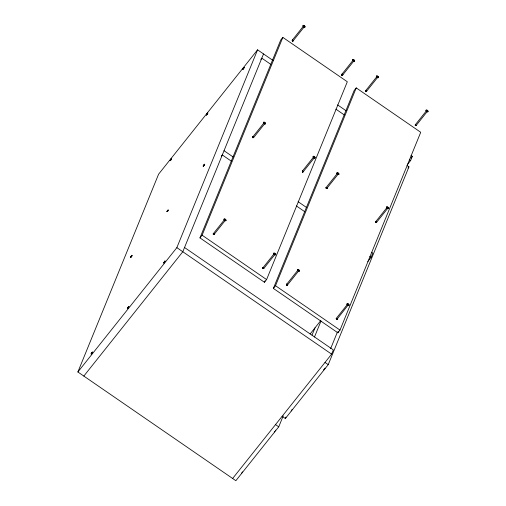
<?xml version="1.0" encoding="UTF-8"?>
<svg xmlns="http://www.w3.org/2000/svg" width="506" height="506" viewBox="0 0 506 506"><rect width="100%" height="100%" fill="white"/><g stroke="black" fill="none" stroke-linecap="round" stroke-linejoin="round"><path stroke-width="0.76" d="M224.525 219.598L213.266 233.747L213.387 234.468L214.12 234.417L225.334 220.325M264.031 122.806L252.772 136.949L252.886 137.67L253.626 137.619L264.84 123.527M274.125 253.734L262.867 267.883L262.987 268.604L263.721 268.553L274.448 255.075M303.524 26.027L292.266 40.176L292.379 40.897L293.113 40.847L304.372 26.698M298.742 270.843L287.528 284.935L286.794 284.986L286.674 284.264L297.933 270.122M313.625 156.949L302.367 171.098L302.48 171.819L303.214 171.768L314.473 157.619M338.242 174.058L327.028 188.15L326.294 188.2L326.174 187.479L337.432 173.33M353.928 60.891L342.714 74.977L341.98 75.033L341.866 74.312L353.125 60.163M347.533 304.251L336.275 318.4L336.395 319.122L337.129 319.071L348.381 304.757M376.932 76.545L365.674 90.694L365.787 91.415L366.521 91.365L377.742 77.273L376.875 76.678M387.843 208.194L376.628 222.286L375.895 222.336L375.775 221.615L387.033 207.466M427.342 111.409L416.122 125.501L415.388 125.551L415.274 124.83L426.533 110.681M213.254 233.823L213.387 234.468L214.025 233.987L214.171 234.284L213.387 234.468C214.285 233.683 213.165 233.26 213.387 234.468L214.051 234.442M252.76 137.025L252.886 137.67L253.677 137.487L252.886 137.67L252.975 136.86L252.886 137.67L253.557 137.651M262.854 267.959L262.987 268.604C264.929 269.103 262.487 266.624 262.987 268.604L263.651 268.578M292.949 40.878L292.379 40.897C292.639 39.291 293.929 41.416 292.379 40.897L292.468 40.082L292.379 40.897L293.044 40.872M286.668 284.34L286.794 284.986L287.579 284.802L286.794 284.986L286.883 284.176L286.794 284.986L287.459 284.967M302.354 171.173L302.48 171.819C302.993 170.433 303.878 172.287 302.48 171.819L302.569 171.003L302.48 171.819L303.145 171.793M326.161 187.555L326.294 188.2L327.078 188.017L326.294 188.2L326.376 187.391L326.294 188.2L326.958 188.181M341.854 74.388L341.98 75.033L342.771 74.85L341.98 75.033L342.069 74.218L341.98 75.033L342.644 75.008M336.269 318.476L336.395 319.122C336.901 317.743 337.787 319.59 336.395 319.122L336.484 318.312L336.395 319.122L337.059 319.103M365.661 90.77L365.787 91.415C366.3 90.03 367.185 91.883 365.787 91.415L365.876 90.606L365.787 91.415L366.452 91.396M375.762 221.691L375.895 222.336L376.534 221.856L376.679 222.153L375.895 222.336L375.977 221.527L375.895 222.336L376.559 222.317M415.262 124.906L415.388 125.551L416.179 125.368L415.388 125.551L415.477 124.742L415.388 125.551L416.052 125.532M213.583 233.677L213.387 234.468L213.956 234.449M253.089 136.886L252.886 137.67L253.462 137.657M292.576 40.107L292.379 40.897L293.157 40.79M263.183 267.813L262.987 268.604L263.556 268.585M302.677 171.028L302.48 171.819L303.056 171.8M287.364 284.973L286.794 284.986L286.991 284.201M342.549 75.014L341.98 75.033L342.176 74.243M326.863 188.181L326.294 188.2L326.49 187.416M365.983 90.631L365.787 91.415L366.363 91.396M336.591 318.337L336.395 319.122L336.964 319.103M376.464 222.317L375.895 222.336L376.091 221.552M415.964 125.532L415.388 125.551L415.584 124.761M274.252 431.915L274.859 431.422M283.215 415.869L278.749 426.824L235.859 480.7L77.88 371.98L158.606 174.165L257.573 49.828L273.272 60.638M77.88 371.98L176.853 247.643L257.573 49.828M263.525 53.927L182.805 251.735L83.832 376.072M199.965 237.89L280.691 40.082L282.835 37.387L347.318 81.763L266.592 279.571L264.448 282.266L199.965 237.89L202.109 235.195L282.835 37.387M264.448 282.266L265.043 280.805M273.373 288.414L354.099 90.599L356.243 87.905L420.726 132.281L340 330.095L337.856 332.79L273.373 288.414L275.517 285.719L356.243 87.905M312.044 335.105L315.017 327.818M314.479 337.015L321.025 320.987M282.12 416.312L285.346 418.532L285.941 417.07M330.601 348.723L337.445 331.961M337.856 332.79L338.451 331.329M232.633 478.48L331.607 354.143L333.334 349.905L184.532 247.497M367.805 261.501L371.1 257.358L372.833 253.12L371.53 252.228M407.298 164.716L410.6 160.573L412.327 156.335L411.03 155.437M285.346 418.532L328.23 364.655L408.956 166.841L407.02 165.513M213.696 233.728L213.387 234.468L214.158 234.36M263.297 267.864L262.987 268.604L263.759 268.496M292.398 40.55L292.379 40.897L293.17 40.714M252.905 137.322L252.886 137.67L253.664 137.562M213.399 234.12L213.387 234.468L214.171 234.284M342.758 74.926L341.98 75.033L341.999 74.686M302.499 171.471L302.48 171.819L303.258 171.711M263 268.256L262.987 268.604L263.771 268.42M365.806 91.067L365.787 91.415L366.565 91.308M327.066 188.093L326.294 188.2L326.307 187.852M287.572 284.878L286.794 284.986L286.813 284.638M416.166 125.444L415.388 125.551L415.407 125.203M376.666 222.229L375.895 222.336L375.907 221.989M336.414 318.774L336.395 319.122L337.173 319.014M275.485 430.435L275.542 430.1M292.063 409.537L291.178 410.929M323.815 369.576L323.707 369.918L324.004 369.684M325.054 368.09L324.523 368.994M167.929 210.717L167.619 211.166M242.5 471.883L241.691 473.097M253.323 137.006L252.886 137.67L252.779 137.12M341.873 74.477L341.98 75.033L342.417 74.363M302.917 171.148L302.48 171.819L302.373 171.262M366.224 90.745L365.787 91.415L365.68 90.865M263.417 267.933L262.987 268.604L262.88 268.047M326.18 187.65L326.294 188.2L326.724 187.536M286.687 284.435L286.794 284.986L287.225 284.321M336.825 318.457L336.395 319.122L336.288 318.571M170.876 159.675L170.63 160.162L170.914 159.858M170.996 159.744L171.623 158.707L170.003 160.541L171.376 158.536L170.25 160.712L171.243 159.523M206.891 114.35L207.631 112.99L206.258 114.989L207.877 113.161L206.505 115.159L207.131 114.128M207.251 114.192L207.504 113.711L207.213 114.014M168.024 210.724L167.669 211.242M203.716 165.5L204.456 164.14L203.083 166.145L204.702 164.311L203.962 165.645M164.463 262.064L164.21 262.551L164.494 262.247M164.576 262.133L165.209 261.102L163.583 262.93L164.956 260.932L163.83 263.101L164.823 261.912M131.377 256.827L132.123 255.549L130.744 257.497L131.737 256.042L131.326 256.751M260.818 59.398L261.798 58.165L270.893 64.426M221.318 156.183L222.298 154.95L231.394 161.212M410.916 158.112L412.327 156.335M407.981 168.068L408.956 166.841M310.146 333.941L320.677 320.709M292.923 40.316L292.379 40.897L292.253 40.252M213.93 233.886L213.387 234.468L213.279 233.911M263.531 268.022L262.987 268.604L263.076 267.788M375.781 221.786L375.895 222.336L376.439 221.755M293.025 40.417L292.379 40.897L292.272 40.341M341.866 74.312L341.98 75.033L342.625 74.553M366.433 90.935L365.787 91.415L365.674 90.694M303.126 171.338L302.48 171.819L302.367 171.098M263.626 268.123L262.987 268.604L262.924 268.148M286.883 284.176L286.794 284.986L287.44 284.505M337.04 318.641L336.395 319.122L336.275 318.4M292.841 40.853L292.379 40.897L292.266 40.176M253.354 137.632L252.886 137.67L252.772 136.949M341.923 74.578L341.98 75.033L342.442 74.989M366.249 91.377L365.787 91.415L365.73 90.966M213.848 234.423L213.387 234.468L213.266 233.747M302.949 171.774L302.48 171.819L302.424 171.363M326.376 187.391L326.294 188.2L326.756 188.162M415.281 125.001L415.388 125.551L415.85 125.513M263.449 268.56L262.987 268.604L262.911 267.826M286.738 284.536L286.794 284.986L287.256 284.948M375.775 221.615L375.895 222.336L376.356 222.298M336.857 319.084L336.395 319.122L336.338 318.672M293.1 40.518L292.379 40.897L292.323 40.442M253.607 137.297L252.886 137.67L252.829 137.221M366.508 91.042L365.787 91.415L365.876 90.606M303.202 171.439L302.48 171.819L302.569 171.003M415.274 124.83L415.388 125.551L416.109 125.178M214.101 234.088L213.387 234.468L213.323 234.012M263.702 268.224L262.987 268.604L262.981 267.794M375.832 221.887L375.895 222.336L376.609 221.963M337.116 318.748L336.395 319.122L336.484 318.312M304.327 26.755L303.708 26.559M292.468 40.082L292.379 40.897L292.727 40.809M342.069 74.218L341.98 75.033L342.771 74.85M252.975 136.86L252.886 137.67L253.677 137.487M314.435 157.676L314.043 157.638M415.477 124.742L415.388 125.551L416.179 125.368M213.475 233.658L213.387 234.468L213.728 234.379M375.977 221.527L375.895 222.336L376.679 222.153M348.343 304.979L347.837 304.871M293.145 40.619L292.379 40.897L292.373 40.088M341.974 74.224L341.98 75.033L342.745 74.755M366.559 91.143L365.787 91.415L365.781 90.606M303.252 171.54L302.48 171.819L302.48 171.009M326.231 187.751L326.294 188.2L327.059 187.928M214.152 234.189L213.387 234.468L213.38 233.658M375.888 221.527L375.895 222.336L376.66 222.064M263.752 268.325L262.987 268.604L263.329 268.515M286.719 284.208L286.794 284.986L287.56 284.714M337.16 318.85L336.395 319.122L336.389 318.318M341.98 75.033L342.328 74.945M366.135 91.327L365.787 91.415L366.578 91.232M253.234 137.581L252.886 137.67L252.886 136.867M415.331 125.102L415.736 125.463M302.828 171.73L302.48 171.819L303.271 171.635M326.218 187.422L326.294 188.2L326.636 188.112M375.895 222.336L376.236 222.248M286.788 284.182L286.794 284.986L287.136 284.897M336.737 319.033L336.395 319.122L337.179 318.938M286.794 284.986L287.579 284.802M224.949 220.287L224.493 219.819M337.603 104.906L346.053 110.719M335.876 109.144L344.32 114.957M409.297 159.681L410.6 160.573M224.031 150.712L233.127 156.974M298.104 201.692L306.554 207.504M296.377 205.929L304.821 211.742M369.804 256.466L371.1 257.358M202.109 235.195L266.592 279.571M275.517 285.719L340 330.095M176.853 247.643L331.607 354.143M325.004 362.435L328.23 364.655M275.523 424.604L278.749 426.824M387.337 208.086L387.001 207.694M313.922 157.562L313.568 157.081M415.382 124.742L415.388 125.551M326.288 187.397L326.294 188.2M304.903 26.698A1.214 0.595 38.5 0 1 304.22 27.223A1.214 0.595 38.5 0 1 302.949 26.078A1.214 0.595 38.5 0 1 303.632 25.559M303.891 25.667A1.214 0.595 38.5 0 1 304.789 26.47M354.504 60.834A1.214 0.595 38.5 0 1 353.65 61.289A1.214 0.595 38.5 0 1 352.511 59.948A1.214 0.595 38.5 0 1 353.757 59.961M354.004 60.157A1.214 0.595 38.5 0 1 354.225 60.378M427.418 110.675A1.214 0.595 38.5 0 1 427.734 111.902A1.214 0.595 38.5 0 1 426.178 111.118A1.214 0.595 38.5 0 1 426.4 110.163M426.9 110.321A1.214 0.595 38.5 0 1 427.165 110.479M378.197 76.994A1.214 0.595 38.5 0 1 377.716 77.766A1.214 0.595 38.5 0 1 376.337 76.532A1.214 0.595 38.5 0 1 377.299 76.185M377.818 76.539A1.214 0.595 38.5 0 1 378.033 76.76M338.811 174.007A1.214 0.595 38.5 0 1 338.217 174.551A1.214 0.595 38.5 0 1 336.926 173.539A1.214 0.595 38.5 0 1 337.3 172.812M337.806 172.976A1.214 0.595 38.5 0 1 338.704 173.779M265.41 123.477A1.214 0.595 38.5 0 1 264.815 124.021A1.214 0.595 38.5 0 1 263.525 123.009A1.214 0.595 38.5 0 1 263.898 122.281M264.404 122.446A1.214 0.595 38.5 0 1 265.302 123.249M315.004 157.619A1.214 0.595 38.5 0 1 314.239 158.112A1.214 0.595 38.5 0 1 313.018 156.86A1.214 0.595 38.5 0 1 313.992 156.588M314.511 156.942A1.214 0.595 38.5 0 1 314.726 157.164M388.304 207.915A1.214 0.595 38.5 0 1 387.735 208.662A1.214 0.595 38.5 0 1 386.42 207.321A1.214 0.595 38.5 0 1 387.672 207.264M387.919 207.46A1.214 0.595 38.5 0 1 388.134 207.681M299.312 270.792A1.214 0.595 38.5 0 1 298.464 271.248A1.214 0.595 38.5 0 1 297.326 269.907A1.214 0.595 38.5 0 1 298.572 269.919M298.818 270.109A1.214 0.595 38.5 0 1 299.204 270.565M275.504 254.404A1.214 0.595 38.5 0 1 274.828 254.929A1.214 0.595 38.5 0 1 273.556 253.791A1.214 0.595 38.5 0 1 274.233 253.266M274.499 253.373A1.214 0.595 38.5 0 1 275.397 254.176M225.904 220.268A1.214 0.595 38.5 0 1 225.056 220.724A1.214 0.595 38.5 0 1 223.911 219.389A1.214 0.595 38.5 0 1 225.164 219.395M225.41 219.591A1.214 0.595 38.5 0 1 225.625 219.813M91.061 353.903L92.408 352.075L91.061 353.903M91.308 354.073L92.655 352.246L91.308 354.073M91.675 353.618L92.282 352.796L91.675 353.618M130.523 257.156L131.864 255.321L130.523 257.156M127.322 308.35L128.669 306.516L127.322 308.35M127.569 308.521L128.916 306.687L127.569 308.521M127.936 308.065L128.543 307.262L127.936 308.065M166.816 211.571C168.738 210.698 168.941 208.067 166.816 211.571M203.355 166.145L204.323 164.861L203.355 166.145M242.608 69.189L243.955 67.355L242.608 69.189M242.855 69.36L244.202 67.526L242.855 69.36M243.215 68.905L243.822 68.076L243.215 68.905M303.227 26.097A1.214 0.595 38.5 0 0 304.991 26.989A1.214 0.595 38.5 0 0 304.055 25.458A1.214 0.595 38.5 0 0 303.227 26.097M352.827 60.233A1.214 0.595 38.5 0 0 354.592 61.125A1.214 0.595 38.5 0 0 353.656 59.594A1.214 0.595 38.5 0 0 352.827 60.233M426.235 110.757A1.214 0.595 38.5 0 0 428 111.643A1.214 0.595 38.5 0 0 427.064 110.118A1.214 0.595 38.5 0 0 426.235 110.757M376.635 76.621A1.214 0.595 38.5 0 0 378.399 77.507A1.214 0.595 38.5 0 0 377.463 75.982A1.214 0.595 38.5 0 0 376.635 76.621M337.135 173.406A1.214 0.595 38.5 0 0 338.9 174.292A1.214 0.595 38.5 0 0 337.97 172.767A1.214 0.595 38.5 0 0 337.135 173.406M263.734 122.876A1.214 0.595 38.5 0 0 265.498 123.768A1.214 0.595 38.5 0 0 264.568 122.237A1.214 0.595 38.5 0 0 263.734 122.876M313.328 157.018A1.214 0.595 38.5 0 0 315.093 157.91A1.214 0.595 38.5 0 0 314.163 156.379A1.214 0.595 38.5 0 0 313.328 157.018M386.736 207.542A1.214 0.595 38.5 0 0 388.5 208.428A1.214 0.595 38.5 0 0 387.571 206.903A1.214 0.595 38.5 0 0 386.736 207.542M347.242 304.327A1.214 0.595 38.5 0 0 349.007 305.213A1.214 0.595 38.5 0 0 348.071 303.689A1.214 0.595 38.5 0 0 347.242 304.327M347.078 304.536A1.214 0.595 38.5 0 0 348.836 305.422A1.214 0.595 38.5 0 0 347.907 303.897A1.214 0.595 38.5 0 0 347.078 304.536M297.642 270.191A1.214 0.595 38.5 0 0 299.407 271.077A1.214 0.595 38.5 0 0 298.47 269.553A1.214 0.595 38.5 0 0 297.642 270.191M273.835 253.803A1.214 0.595 38.5 0 0 275.593 254.695A1.214 0.595 38.5 0 0 274.663 253.164A1.214 0.595 38.5 0 0 273.835 253.803M224.234 219.667A1.214 0.595 38.5 0 0 225.992 220.559A1.214 0.595 38.5 0 0 225.062 219.028A1.214 0.595 38.5 0 0 224.234 219.667"/></g></svg>
